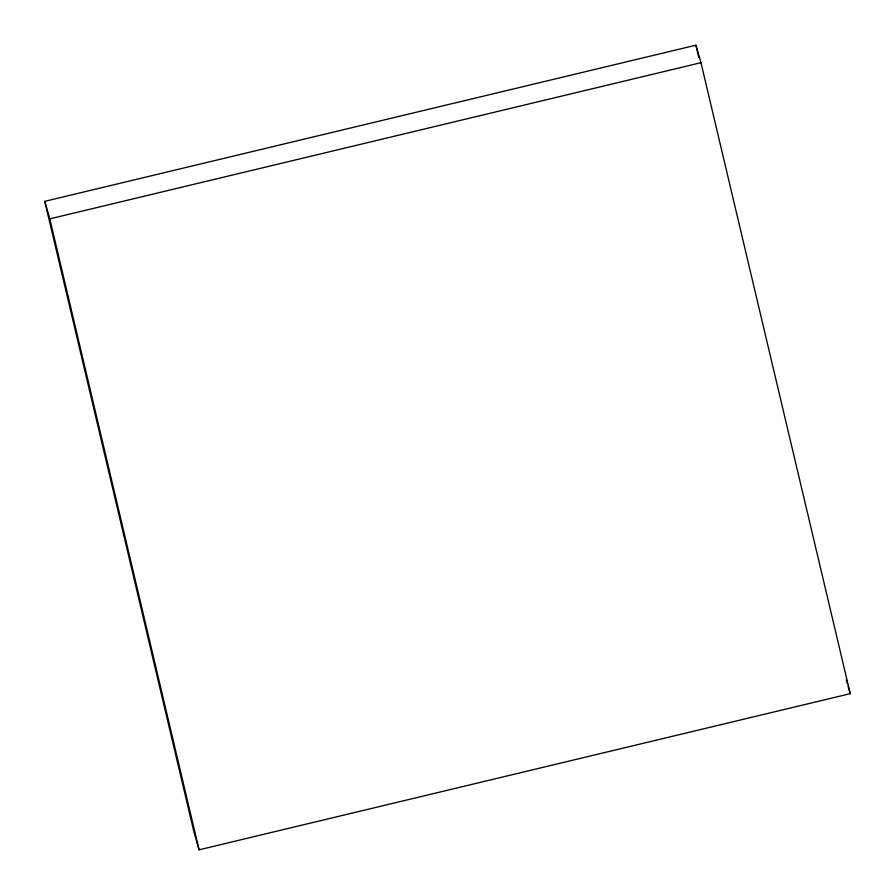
<?xml version="1.0" encoding="UTF-8"?>
<svg xmlns="http://www.w3.org/2000/svg" width="895" height="895" viewBox="0 0 895 895"><rect width="100%" height="100%" fill="white"/><g stroke="black" fill="none" stroke-linecap="round" stroke-linejoin="round"><path stroke-width="1.34" d="M44.75 201.341L695.907 45.186L700.964 62.695L850.25 693.659L199.093 849.814L194.036 832.305L44.75 201.341L49.807 218.85L199.093 849.814M49.807 218.85L700.964 62.695M846.278 679.898L847.364 683.657M848.08 686.152L850.25 693.659M695.907 45.186L698.805 57.414"/></g></svg>
